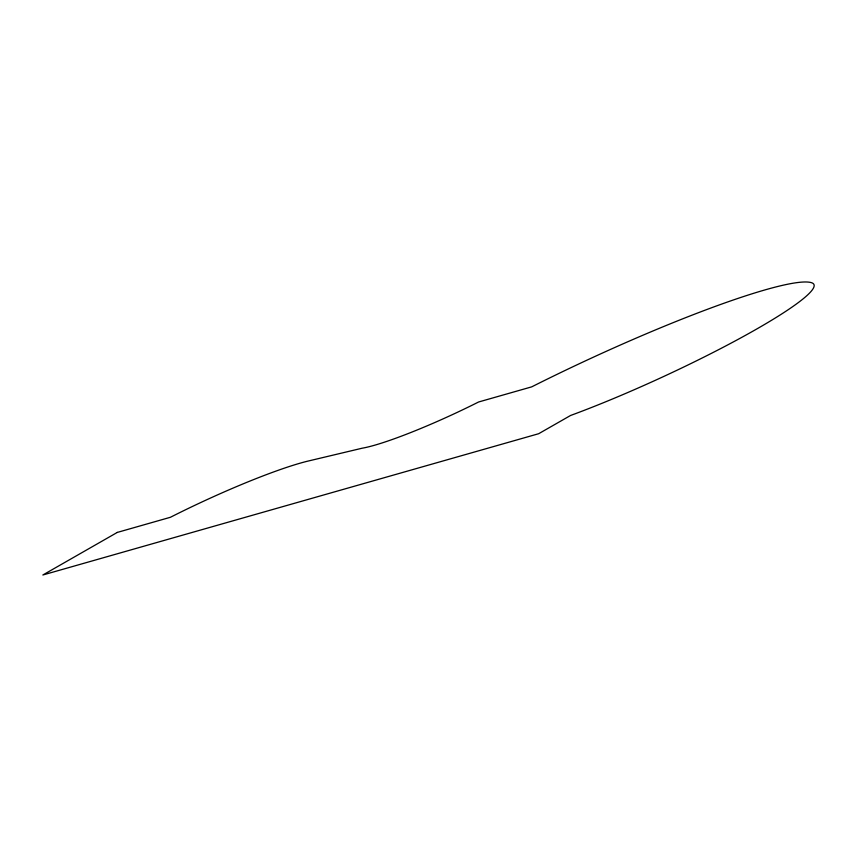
<?xml version="1.0" encoding="UTF-8"?>
<svg xmlns="http://www.w3.org/2000/svg" width="857" height="857" viewBox="0 0 857 857"><rect width="100%" height="100%" fill="white"/><g stroke="black" fill="none" stroke-linecap="round" stroke-linejoin="round"><path stroke-width="1.29" d="M117.28 532.422L42.85 574.993L538.667 433.717L570.569 415.474A175.685 20.493 -24.8 0 0 744.551 335.837A175.685 20.493 -24.8 0 0 811.547 282.714A234.625 27.37 -24.8 0 0 531.704 386.861L478.581 401.997A104.543 12.202 -24.8 0 1 362.286 448.179L306.849 461.366A128.346 14.976 -24.8 0 0 170.404 517.285L117.28 532.422"/></g></svg>
